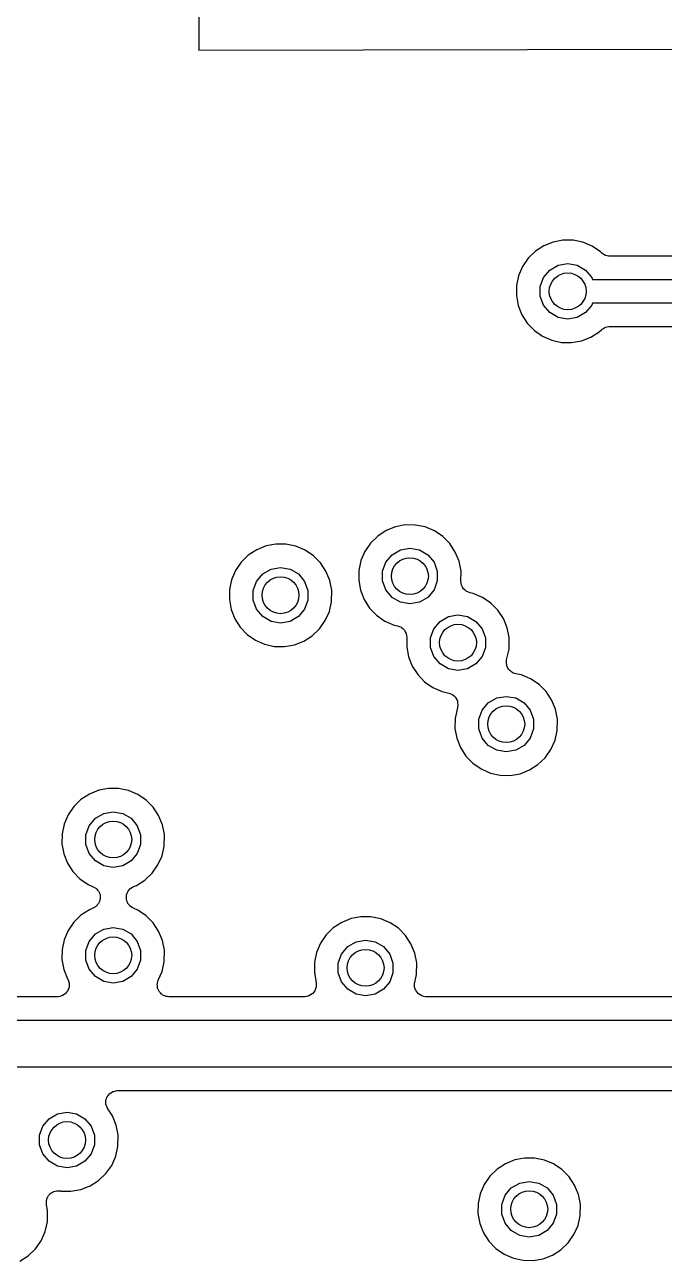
# Model space of a CAD drawing. Extents: x 10 to 287, y -200 to -10.
# Drawn here: x 141.75 to 148.67, y -109.42 to -96.04 of the extents above; entities that cross this region are included whole.
import ezdxf

# ---------------------------------------------------------------- set-up
doc = ezdxf.new("R2010")
doc.units = 0
doc.header["$MEASUREMENT"] = 0
doc.layers.add('BLACK', color=7, linetype='CONTINUOUS')

msp = doc.modelspace()

# ---------------------------------------------------------------- linework, layer by layer
at = {"layer": 'Black'}
for p, q in [((143.637, -81.1733), (143.637, -96.3191)), ((143.637, -96.3191), (150.272, -96.3026)), ((147.278, -98.4943), (147.2, -98.5703)), ((147.369, -98.4348), (147.278, -98.4943)), ((147.469, -98.3942), (147.369, -98.4348)), ((147.576, -98.3738), (147.469, -98.3942)), ((147.685, -98.3746), (147.576, -98.3738)), ((147.791, -98.3964), (147.685, -98.3746)), ((147.891, -98.4385), (147.791, -98.3964)), ((147.981, -98.4992), (147.891, -98.4385)), ((147.2, -98.5703), (147.139, -98.6599)), ((147.524, -98.6452), (147.627, -98.6271)), ((147.627, -98.6271), (147.729, -98.6452)), ((147.991, -98.5094), (147.981, -98.4992)), ((147.996, -98.5128), (147.991, -98.5094)), ((148, -98.5172), (147.996, -98.5128)), ((148.014, -98.5254), (148, -98.5172)), ((148.027, -98.5349), (148.014, -98.5254)), ((148.033, -98.5364), (148.027, -98.5349)), ((148.038, -98.5393), (148.033, -98.5364)), ((148.054, -98.5421), (148.038, -98.5393)), ((148.07, -98.5464), (148.054, -98.5421)), ((148.076, -98.5459), (148.07, -98.5464)), ((148.081, -98.5469), (148.076, -98.5459)), ((149.124, -98.5469), (148.081, -98.5469)), ((147.096, -98.7597), (147.074, -98.8659)), ((147.139, -98.6599), (147.096, -98.7597)), ((147.366, -98.7775), (147.433, -98.6975)), ((147.433, -98.6975), (147.524, -98.6452)), ((147.729, -98.6452), (147.82, -98.6975)), ((147.82, -98.6975), (147.887, -98.7775)), ((147.074, -98.8659), (147.072, -98.9745)), ((147.33, -98.8757), (147.366, -98.7775)), ((147.33, -98.9802), (147.33, -98.8757)), ((147.887, -98.7775), (147.896, -98.8009)), ((147.896, -98.8009), (153.378, -98.8009)), ((147.072, -98.9745), (147.092, -99.0813)), ((147.366, -99.0784), (147.33, -98.9802)), ((147.092, -99.0813), (147.132, -99.1823)), ((147.433, -99.1584), (147.366, -99.0784)), ((147.524, -99.2107), (147.433, -99.1584)), ((147.82, -99.1584), (147.729, -99.2107)), ((147.887, -99.0784), (147.82, -99.1584)), ((147.896, -99.0549), (147.887, -99.0784)), ((153.325, -99.0549), (147.896, -99.0549)), ((147.132, -99.1823), (147.19, -99.2735)), ((147.19, -99.2735), (147.266, -99.3517)), ((147.627, -99.2288), (147.524, -99.2107)), ((147.729, -99.2107), (147.627, -99.2288)), ((147.266, -99.3517), (147.355, -99.4136)), ((147.355, -99.4136), (147.455, -99.4571)), ((147.776, -99.4638), (147.877, -99.4246)), ((147.877, -99.4246), (147.969, -99.3664)), ((147.969, -99.3664), (147.993, -99.344)), ((147.993, -99.344), (147.996, -99.3417)), ((147.996, -99.3417), (147.999, -99.3387)), ((147.999, -99.3387), (148.014, -99.3296)), ((148.014, -99.3296), (148.029, -99.3196)), ((148.029, -99.3196), (148.033, -99.3186)), ((148.033, -99.3186), (148.037, -99.3166)), ((148.037, -99.3166), (148.055, -99.3135)), ((148.055, -99.3135), (148.072, -99.3092)), ((148.072, -99.3092), (148.076, -99.3096)), ((148.076, -99.3096), (148.08, -99.3089)), ((148.08, -99.3089), (149.927, -99.3089)), ((147.455, -99.4571), (147.561, -99.4804)), ((147.561, -99.4804), (147.669, -99.4827)), ((147.669, -99.4827), (147.776, -99.4638)), ((145.662, -101.517), (145.571, -101.576)), ((145.763, -101.476), (145.662, -101.517)), ((145.87, -101.456), (145.763, -101.476)), ((145.978, -101.457), (145.87, -101.456)), ((146.085, -101.478), (145.978, -101.457)), ((146.185, -101.521), (146.085, -101.478)), ((146.275, -101.581), (146.185, -101.521)), ((144.363, -101.683), (144.262, -101.724)), ((144.47, -101.663), (144.363, -101.683)), ((144.578, -101.664), (144.47, -101.663)), ((144.685, -101.686), (144.578, -101.664)), ((144.785, -101.728), (144.685, -101.686)), ((145.494, -101.652), (145.432, -101.742)), ((145.571, -101.576), (145.494, -101.652)), ((146.351, -101.658), (146.275, -101.581)), ((146.411, -101.749), (146.351, -101.658)), ((144.171, -101.784), (144.094, -101.86)), ((144.262, -101.724), (144.171, -101.784)), ((144.875, -101.789), (144.785, -101.728)), ((144.951, -101.866), (144.875, -101.789)), ((145.432, -101.742), (145.39, -101.842)), ((145.659, -101.86), (145.727, -101.78)), ((145.727, -101.78), (145.817, -101.727)), ((145.817, -101.727), (145.92, -101.709)), ((145.92, -101.709), (146.023, -101.727)), ((146.023, -101.727), (146.113, -101.78)), ((146.113, -101.78), (146.181, -101.86)), ((146.453, -101.849), (146.411, -101.749)), ((144.033, -101.949), (143.99, -102.049)), ((144.094, -101.86), (144.033, -101.949)), ((144.327, -101.987), (144.417, -101.935)), ((144.417, -101.935), (144.52, -101.916)), ((144.52, -101.916), (144.623, -101.935)), ((144.623, -101.935), (144.713, -101.987)), ((145.011, -101.956), (144.951, -101.866)), ((145.053, -102.056), (145.011, -101.956)), ((145.367, -101.948), (145.366, -102.057)), ((145.39, -101.842), (145.367, -101.948)), ((145.624, -101.958), (145.659, -101.86)), ((145.624, -102.062), (145.624, -101.958)), ((146.181, -101.86), (146.216, -101.958)), ((146.216, -101.958), (146.216, -102.062)), ((146.474, -101.955), (146.453, -101.849)), ((146.472, -102.066), (146.474, -101.955)), ((143.99, -102.049), (143.967, -102.155)), ((144.224, -102.165), (144.26, -102.067)), ((144.26, -102.067), (144.327, -101.987)), ((144.713, -101.987), (144.781, -102.067)), ((144.781, -102.067), (144.816, -102.165)), ((145.06, -102.092), (145.053, -102.056)), ((145.074, -102.162), (145.06, -102.092)), ((145.06, -102.092), (145.06, -102.092)), ((145.366, -102.057), (145.385, -102.163)), ((145.659, -102.16), (145.624, -102.062)), ((146.216, -102.062), (146.181, -102.16)), ((146.475, -102.087), (146.472, -102.066)), ((146.479, -102.108), (146.475, -102.087)), ((146.479, -102.109), (146.479, -102.108)), ((143.967, -102.155), (143.966, -102.264)), ((144.224, -102.269), (144.224, -102.165)), ((144.816, -102.165), (144.816, -102.269)), ((145.072, -102.288), (145.074, -102.162)), ((145.385, -102.163), (145.425, -102.264)), ((145.727, -102.24), (145.659, -102.16)), ((145.817, -102.293), (145.727, -102.24)), ((146.113, -102.24), (146.023, -102.293)), ((146.181, -102.16), (146.113, -102.24)), ((146.489, -102.128), (146.479, -102.109)), ((146.479, -102.109), (146.479, -102.109)), ((146.499, -102.147), (146.489, -102.128)), ((146.5, -102.147), (146.499, -102.147)), ((146.501, -102.148), (146.5, -102.147)), ((146.517, -102.162), (146.501, -102.148)), ((146.532, -102.176), (146.517, -102.162)), ((146.533, -102.176), (146.532, -102.176)), ((146.534, -102.177), (146.533, -102.176)), ((146.554, -102.184), (146.534, -102.177)), ((146.573, -102.192), (146.554, -102.184)), ((146.605, -102.198), (146.573, -102.192)), ((146.705, -102.241), (146.605, -102.198)), ((146.795, -102.301), (146.705, -102.241)), ((143.966, -102.264), (143.985, -102.371)), ((143.985, -102.371), (144.025, -102.472)), ((144.26, -102.368), (144.224, -102.269)), ((144.327, -102.448), (144.26, -102.368)), ((144.781, -102.368), (144.713, -102.448)), ((144.816, -102.269), (144.781, -102.368)), ((145.048, -102.393), (145.072, -102.288)), ((145.425, -102.264), (145.484, -102.356)), ((145.484, -102.356), (145.559, -102.434)), ((145.92, -102.311), (145.817, -102.293)), ((146.023, -102.293), (145.92, -102.311)), ((146.871, -102.378), (146.795, -102.301)), ((144.025, -102.472), (144.084, -102.563)), ((144.417, -102.5), (144.327, -102.448)), ((144.52, -102.518), (144.417, -102.5)), ((144.623, -102.5), (144.52, -102.518)), ((144.713, -102.448), (144.623, -102.5)), ((144.941, -102.581), (145.004, -102.492)), ((145.004, -102.492), (145.048, -102.393)), ((145.559, -102.434), (145.649, -102.496)), ((145.649, -102.496), (145.748, -102.539)), ((146.179, -102.58), (146.247, -102.5)), ((146.247, -102.5), (146.337, -102.447)), ((146.337, -102.447), (146.44, -102.429)), ((146.44, -102.429), (146.543, -102.447)), ((146.543, -102.447), (146.633, -102.5)), ((146.633, -102.5), (146.701, -102.58)), ((146.931, -102.469), (146.871, -102.378)), ((146.973, -102.569), (146.931, -102.469)), ((144.084, -102.563), (144.159, -102.641)), ((144.159, -102.641), (144.249, -102.703)), ((144.863, -102.656), (144.941, -102.581)), ((145.748, -102.539), (145.787, -102.548)), ((145.787, -102.548), (145.806, -102.556)), ((145.806, -102.556), (145.825, -102.563)), ((145.825, -102.563), (145.826, -102.564)), ((145.826, -102.564), (145.828, -102.565)), ((145.828, -102.565), (145.843, -102.578)), ((145.843, -102.578), (145.858, -102.592)), ((145.858, -102.592), (145.859, -102.593)), ((145.859, -102.593), (145.861, -102.594)), ((145.861, -102.594), (145.87, -102.612)), ((145.87, -102.612), (145.88, -102.63)), ((145.88, -102.63), (145.88, -102.632)), ((145.88, -102.632), (145.881, -102.633)), ((145.881, -102.633), (145.884, -102.654)), ((146.144, -102.678), (146.179, -102.58)), ((146.701, -102.58), (146.736, -102.678)), ((146.994, -102.675), (146.973, -102.569)), ((144.249, -102.703), (144.348, -102.746)), ((144.348, -102.746), (144.454, -102.77)), ((144.454, -102.77), (144.563, -102.772)), ((144.563, -102.772), (144.67, -102.753)), ((144.67, -102.753), (144.771, -102.714)), ((144.771, -102.714), (144.863, -102.656)), ((145.884, -102.654), (145.887, -102.674)), ((145.887, -102.674), (145.886, -102.777)), ((145.886, -102.777), (145.905, -102.883)), ((146.144, -102.782), (146.144, -102.678)), ((146.736, -102.678), (146.736, -102.782)), ((146.992, -102.801), (146.994, -102.675)), ((145.905, -102.883), (145.945, -102.984)), ((146.179, -102.88), (146.144, -102.782)), ((146.247, -102.96), (146.179, -102.88)), ((146.701, -102.88), (146.633, -102.96)), ((146.736, -102.782), (146.701, -102.88)), ((146.966, -102.915), (146.992, -102.801)), ((145.945, -102.984), (146.004, -103.076)), ((146.337, -103.013), (146.247, -102.96)), ((146.44, -103.031), (146.337, -103.013)), ((146.543, -103.013), (146.44, -103.031)), ((146.633, -102.96), (146.543, -103.013)), ((146.963, -102.939), (146.965, -102.927)), ((146.964, -102.949), (146.963, -102.939)), ((146.964, -102.959), (146.964, -102.949)), ((146.967, -102.971), (146.964, -102.959)), ((146.965, -102.927), (146.966, -102.915)), ((146.969, -102.983), (146.967, -102.971)), ((146.974, -102.992), (146.969, -102.983)), ((146.977, -103.001), (146.974, -102.992)), ((146.984, -103.011), (146.977, -103.001)), ((146.99, -103.022), (146.984, -103.011)), ((146.998, -103.028), (146.99, -103.022)), ((147.003, -103.036), (146.998, -103.028)), ((147.014, -103.043), (147.003, -103.036)), ((147.023, -103.051), (147.014, -103.043)), ((146.004, -103.076), (146.079, -103.154)), ((146.079, -103.154), (146.169, -103.216)), ((147.032, -103.055), (147.023, -103.051)), ((147.04, -103.06), (147.032, -103.055)), ((147.053, -103.063), (147.04, -103.06)), ((147.064, -103.067), (147.053, -103.063)), ((147.126, -103.08), (147.064, -103.067)), ((147.226, -103.122), (147.126, -103.08)), ((147.317, -103.183), (147.226, -103.122)), ((146.169, -103.216), (146.268, -103.259)), ((146.268, -103.259), (146.34, -103.275)), ((146.34, -103.275), (146.34, -103.275)), ((146.34, -103.275), (146.341, -103.275)), ((146.341, -103.275), (146.361, -103.284)), ((146.361, -103.284), (146.38, -103.292)), ((146.38, -103.292), (146.381, -103.292)), ((146.381, -103.292), (146.382, -103.293)), ((146.382, -103.293), (146.397, -103.307)), ((146.397, -103.307), (146.413, -103.321)), ((146.859, -103.329), (146.962, -103.311)), ((146.962, -103.311), (147.065, -103.329)), ((147.393, -103.26), (147.317, -103.183)), ((147.453, -103.35), (147.393, -103.26)), ((146.434, -103.431), (146.409, -103.55)), ((146.413, -103.321), (146.413, -103.322)), ((146.413, -103.322), (146.414, -103.323)), ((146.414, -103.323), (146.424, -103.342)), ((146.424, -103.342), (146.433, -103.361)), ((146.433, -103.361), (146.434, -103.361)), ((146.434, -103.361), (146.434, -103.362)), ((146.434, -103.362), (146.436, -103.383)), ((146.439, -103.406), (146.434, -103.427)), ((146.434, -103.427), (146.434, -103.427)), ((146.434, -103.427), (146.434, -103.431)), ((146.436, -103.383), (146.439, -103.404)), ((146.439, -103.404), (146.439, -103.405)), ((146.439, -103.405), (146.439, -103.406)), ((146.701, -103.461), (146.768, -103.381)), ((146.768, -103.381), (146.859, -103.329)), ((147.065, -103.329), (147.155, -103.381)), ((147.155, -103.381), (147.222, -103.461)), ((147.495, -103.451), (147.453, -103.35)), ((146.409, -103.55), (146.407, -103.658)), ((146.666, -103.559), (146.701, -103.461)), ((146.666, -103.664), (146.666, -103.559)), ((147.222, -103.461), (147.258, -103.559)), ((147.258, -103.559), (147.258, -103.664)), ((147.515, -103.557), (147.495, -103.451)), ((147.514, -103.682), (147.515, -103.557)), ((146.407, -103.658), (146.427, -103.765)), ((146.701, -103.762), (146.666, -103.664)), ((147.258, -103.664), (147.222, -103.762)), ((147.49, -103.787), (147.514, -103.682)), ((146.427, -103.765), (146.467, -103.866)), ((146.768, -103.842), (146.701, -103.762)), ((146.859, -103.894), (146.768, -103.842)), ((147.155, -103.842), (147.065, -103.894)), ((147.222, -103.762), (147.155, -103.842)), ((147.446, -103.887), (147.49, -103.787)), ((146.467, -103.866), (146.526, -103.957)), ((146.526, -103.957), (146.601, -104.035)), ((146.962, -103.913), (146.859, -103.894)), ((147.065, -103.894), (146.962, -103.913)), ((147.304, -104.05), (147.383, -103.975)), ((147.383, -103.975), (147.446, -103.887)), ((146.601, -104.035), (146.69, -104.097)), ((146.69, -104.097), (146.79, -104.141)), ((147.111, -104.148), (147.213, -104.108)), ((147.213, -104.108), (147.304, -104.05)), ((146.79, -104.141), (146.896, -104.164)), ((146.896, -104.164), (147.005, -104.166)), ((147.005, -104.166), (147.111, -104.148)), ((142.452, -104.368), (142.361, -104.428)), ((142.553, -104.328), (142.452, -104.368)), ((142.659, -104.307), (142.553, -104.328)), ((142.768, -104.308), (142.659, -104.307)), ((142.874, -104.33), (142.768, -104.308)), ((142.975, -104.372), (142.874, -104.33)), ((143.065, -104.433), (142.975, -104.372)), ((142.284, -104.504), (142.222, -104.593)), ((142.361, -104.428), (142.284, -104.504)), ((143.141, -104.51), (143.065, -104.433)), ((143.201, -104.6), (143.141, -104.51)), ((142.222, -104.593), (142.18, -104.693)), ((142.449, -104.711), (142.517, -104.631)), ((142.517, -104.631), (142.607, -104.579)), ((142.607, -104.579), (142.71, -104.56)), ((142.71, -104.56), (142.813, -104.579)), ((142.813, -104.579), (142.903, -104.631)), ((142.903, -104.631), (142.97, -104.711)), ((143.243, -104.701), (143.201, -104.6)), ((142.18, -104.693), (142.157, -104.799)), ((142.414, -104.809), (142.449, -104.711)), ((142.97, -104.711), (143.006, -104.809)), ((143.263, -104.806), (143.243, -104.701)), ((142.157, -104.799), (142.155, -104.908)), ((142.155, -104.908), (142.175, -105.015)), ((142.414, -104.914), (142.414, -104.809)), ((142.449, -105.012), (142.414, -104.914)), ((143.006, -104.914), (142.97, -105.012)), ((143.006, -104.809), (143.006, -104.914)), ((143.262, -104.932), (143.263, -104.806)), ((142.175, -105.015), (142.215, -105.116)), ((142.517, -105.092), (142.449, -105.012)), ((142.97, -105.012), (142.903, -105.092)), ((143.194, -105.136), (143.238, -105.037)), ((143.238, -105.037), (143.262, -104.932)), ((142.215, -105.116), (142.274, -105.207)), ((142.607, -105.144), (142.517, -105.092)), ((142.71, -105.162), (142.607, -105.144)), ((142.813, -105.144), (142.71, -105.162)), ((142.903, -105.092), (142.813, -105.144)), ((143.131, -105.225), (143.194, -105.136)), ((142.274, -105.207), (142.349, -105.285)), ((142.349, -105.285), (142.438, -105.347)), ((142.961, -105.358), (143.052, -105.3)), ((143.052, -105.3), (143.131, -105.225)), ((142.438, -105.347), (142.493, -105.371)), ((142.493, -105.371), (142.507, -105.38)), ((142.507, -105.38), (142.521, -105.387)), ((142.521, -105.387), (142.525, -105.392)), ((142.525, -105.392), (142.53, -105.395)), ((142.53, -105.395), (142.54, -105.408)), ((142.54, -105.408), (142.55, -105.42)), ((142.55, -105.42), (142.553, -105.426)), ((142.553, -105.426), (142.556, -105.431)), ((142.556, -105.431), (142.561, -105.446)), ((142.561, -105.446), (142.567, -105.461)), ((142.854, -105.46), (142.861, -105.443)), ((142.861, -105.443), (142.866, -105.426)), ((142.866, -105.426), (142.869, -105.423)), ((142.869, -105.423), (142.871, -105.419)), ((142.871, -105.419), (142.883, -105.406)), ((142.883, -105.406), (142.894, -105.392)), ((142.894, -105.392), (142.898, -105.39)), ((142.898, -105.39), (142.901, -105.387)), ((142.901, -105.387), (142.917, -105.378)), ((142.917, -105.378), (142.932, -105.369)), ((142.932, -105.369), (142.961, -105.358)), ((142.522, -105.585), (142.518, -105.59)), ((142.527, -105.582), (142.522, -105.585)), ((142.537, -105.569), (142.527, -105.582)), ((142.548, -105.558), (142.537, -105.569)), ((142.551, -105.552), (142.548, -105.558)), ((142.555, -105.547), (142.551, -105.552)), ((142.56, -105.532), (142.555, -105.547)), ((142.566, -105.517), (142.56, -105.532)), ((142.568, -105.505), (142.566, -105.511)), ((142.566, -105.511), (142.566, -105.517)), ((142.567, -105.461), (142.567, -105.467)), ((142.567, -105.467), (142.569, -105.473)), ((142.569, -105.473), (142.568, -105.489)), ((142.568, -105.489), (142.568, -105.505)), ((142.852, -105.468), (142.854, -105.464)), ((142.853, -105.486), (142.852, -105.468)), ((142.852, -105.504), (142.853, -105.486)), ((142.853, -105.508), (142.852, -105.504)), ((142.853, -105.512), (142.853, -105.508)), ((142.859, -105.529), (142.853, -105.512)), ((142.854, -105.464), (142.854, -105.46)), ((142.865, -105.546), (142.859, -105.529)), ((142.867, -105.549), (142.865, -105.546)), ((142.869, -105.553), (142.867, -105.549)), ((142.881, -105.567), (142.869, -105.553)), ((142.891, -105.581), (142.881, -105.567)), ((142.895, -105.583), (142.891, -105.581)), ((142.898, -105.587), (142.895, -105.583)), ((142.914, -105.595), (142.898, -105.587)), ((142.361, -105.68), (142.284, -105.756)), ((142.452, -105.62), (142.361, -105.68)), ((142.49, -105.605), (142.452, -105.62)), ((142.504, -105.597), (142.49, -105.605)), ((142.518, -105.59), (142.504, -105.597)), ((142.928, -105.605), (142.914, -105.595)), ((142.975, -105.624), (142.928, -105.605)), ((143.065, -105.685), (142.975, -105.624)), ((143.141, -105.762), (143.065, -105.685)), ((145.283, -105.716), (145.182, -105.757)), ((145.39, -105.696), (145.283, -105.716)), ((145.498, -105.697), (145.39, -105.696)), ((145.605, -105.718), (145.498, -105.697)), ((145.705, -105.761), (145.605, -105.718)), ((142.222, -105.846), (142.18, -105.945)), ((142.284, -105.756), (142.222, -105.846)), ((142.517, -105.883), (142.607, -105.831)), ((142.607, -105.831), (142.71, -105.813)), ((142.71, -105.813), (142.813, -105.831)), ((142.813, -105.831), (142.903, -105.883)), ((143.201, -105.852), (143.141, -105.762)), ((143.243, -105.953), (143.201, -105.852)), ((145.091, -105.816), (145.014, -105.892)), ((145.182, -105.757), (145.091, -105.816)), ((145.795, -105.821), (145.705, -105.761)), ((145.871, -105.898), (145.795, -105.821)), ((142.18, -105.945), (142.157, -106.052)), ((142.414, -106.061), (142.449, -105.963)), ((142.449, -105.963), (142.517, -105.883)), ((142.903, -105.883), (142.97, -105.963)), ((142.97, -105.963), (143.006, -106.061)), ((143.263, -106.058), (143.243, -105.953)), ((144.952, -105.982), (144.91, -106.082)), ((145.014, -105.892), (144.952, -105.982)), ((145.247, -106.02), (145.337, -105.967)), ((145.337, -105.967), (145.44, -105.949)), ((145.44, -105.949), (145.543, -105.967)), ((145.543, -105.967), (145.633, -106.02)), ((145.931, -105.989), (145.871, -105.898)), ((145.973, -106.089), (145.931, -105.989)), ((142.157, -106.052), (142.155, -106.16)), ((142.414, -106.166), (142.414, -106.061)), ((143.006, -106.061), (143.006, -106.166)), ((143.262, -106.184), (143.263, -106.058)), ((144.91, -106.082), (144.887, -106.188)), ((145.144, -106.198), (145.179, -106.1)), ((145.179, -106.1), (145.247, -106.02)), ((145.633, -106.02), (145.701, -106.1)), ((145.701, -106.1), (145.736, -106.198)), ((145.994, -106.195), (145.973, -106.089)), ((142.155, -106.16), (142.175, -106.267)), ((142.449, -106.264), (142.414, -106.166)), ((143.006, -106.166), (142.97, -106.264)), ((143.238, -106.289), (143.262, -106.184)), ((144.887, -106.188), (144.886, -106.297)), ((145.144, -106.302), (145.144, -106.198)), ((145.736, -106.198), (145.736, -106.302)), ((145.992, -106.321), (145.994, -106.195)), ((142.175, -106.267), (142.216, -106.37)), ((142.216, -106.37), (142.217, -106.371)), ((142.217, -106.371), (142.224, -106.389)), ((142.224, -106.389), (142.231, -106.407)), ((142.517, -106.344), (142.449, -106.264)), ((142.607, -106.396), (142.517, -106.344)), ((142.903, -106.344), (142.813, -106.396)), ((142.97, -106.264), (142.903, -106.344)), ((143.192, -106.398), (143.196, -106.383)), ((143.196, -106.383), (143.238, -106.289)), ((144.886, -106.297), (144.907, -106.412)), ((145.179, -106.4), (145.144, -106.302)), ((145.736, -106.302), (145.701, -106.4)), ((145.972, -106.407), (145.992, -106.321)), ((142.205, -106.513), (142.193, -106.528)), ((142.217, -106.498), (142.205, -106.513)), ((142.218, -106.496), (142.217, -106.498)), ((142.22, -106.493), (142.218, -106.496)), ((142.226, -106.475), (142.22, -106.493)), ((142.232, -106.457), (142.226, -106.475)), ((142.231, -106.407), (142.231, -106.41)), ((142.231, -106.41), (142.232, -106.413)), ((142.232, -106.413), (142.232, -106.432)), ((142.232, -106.432), (142.233, -106.451)), ((142.233, -106.451), (142.232, -106.454)), ((142.232, -106.454), (142.232, -106.457)), ((142.71, -106.414), (142.607, -106.396)), ((142.813, -106.396), (142.71, -106.414)), ((143.185, -106.426), (143.187, -106.42)), ((143.187, -106.442), (143.185, -106.426)), ((143.187, -106.413), (143.192, -106.398)), ((143.187, -106.42), (143.187, -106.413)), ((143.187, -106.457), (143.187, -106.442)), ((143.189, -106.463), (143.187, -106.457)), ((143.19, -106.47), (143.189, -106.463)), ((143.197, -106.484), (143.19, -106.47)), ((143.202, -106.498), (143.197, -106.484)), ((143.206, -106.504), (143.202, -106.498)), ((143.209, -106.51), (143.206, -106.504)), ((143.22, -106.52), (143.209, -106.51)), ((143.23, -106.532), (143.22, -106.52)), ((144.878, -106.515), (144.864, -106.532)), ((144.892, -106.498), (144.878, -106.515)), ((144.9, -106.477), (144.892, -106.498)), ((144.892, -106.498), (144.892, -106.498)), ((144.892, -106.498), (144.892, -106.498)), ((144.907, -106.457), (144.9, -106.477)), ((144.907, -106.412), (144.907, -106.413)), ((144.907, -106.413), (144.907, -106.413)), ((144.907, -106.413), (144.907, -106.435)), ((144.907, -106.435), (144.907, -106.456)), ((144.907, -106.456), (144.907, -106.457)), ((144.907, -106.457), (144.907, -106.457)), ((145.247, -106.48), (145.179, -106.4)), ((145.337, -106.533), (145.247, -106.48)), ((145.633, -106.48), (145.543, -106.533)), ((145.701, -106.4), (145.633, -106.48)), ((145.97, -106.451), (145.971, -106.432)), ((145.971, -106.454), (145.97, -106.451)), ((145.971, -106.413), (145.972, -106.41)), ((145.971, -106.432), (145.971, -106.413)), ((145.971, -106.457), (145.971, -106.454)), ((145.977, -106.475), (145.971, -106.457)), ((145.972, -106.41), (145.972, -106.407)), ((145.983, -106.493), (145.977, -106.475)), ((145.985, -106.496), (145.983, -106.493)), ((145.986, -106.498), (145.985, -106.496)), ((145.998, -106.513), (145.986, -106.498)), ((146.01, -106.528), (145.998, -106.513)), ((142.107, -106.562), (139.581, -106.562)), ((142.11, -106.561), (142.107, -106.562)), ((142.113, -106.562), (142.11, -106.561)), ((142.132, -106.558), (142.113, -106.562)), ((142.151, -106.554), (142.132, -106.558)), ((142.153, -106.553), (142.151, -106.554)), ((142.156, -106.552), (142.153, -106.553)), ((142.172, -106.542), (142.156, -106.552)), ((142.189, -106.532), (142.172, -106.542)), ((142.191, -106.53), (142.189, -106.532)), ((142.193, -106.528), (142.191, -106.53)), ((143.236, -106.536), (143.23, -106.532)), ((143.241, -106.54), (143.236, -106.536)), ((143.255, -106.547), (143.241, -106.54)), ((143.269, -106.554), (143.255, -106.547)), ((143.275, -106.556), (143.269, -106.554)), ((143.281, -106.558), (143.275, -106.556)), ((143.297, -106.559), (143.281, -106.558)), ((143.312, -106.562), (143.297, -106.559)), ((144.782, -106.562), (143.312, -106.562)), ((144.783, -106.562), (144.782, -106.562)), ((144.782, -106.562), (144.782, -106.562)), ((144.804, -106.558), (144.783, -106.562)), ((144.825, -106.554), (144.804, -106.558)), ((144.826, -106.554), (144.825, -106.554)), ((144.845, -106.543), (144.826, -106.554)), ((144.826, -106.554), (144.826, -106.554)), ((144.863, -106.532), (144.845, -106.543)), ((144.864, -106.532), (144.863, -106.532)), ((144.864, -106.532), (144.864, -106.532)), ((145.44, -106.551), (145.337, -106.533)), ((145.543, -106.533), (145.44, -106.551)), ((146.012, -106.53), (146.01, -106.528)), ((146.014, -106.532), (146.012, -106.53)), ((146.031, -106.542), (146.014, -106.532)), ((146.047, -106.552), (146.031, -106.542)), ((146.05, -106.553), (146.047, -106.552)), ((146.053, -106.554), (146.05, -106.553)), ((146.071, -106.558), (146.053, -106.554)), ((146.09, -106.562), (146.071, -106.558)), ((146.093, -106.561), (146.09, -106.562)), ((146.096, -106.562), (146.093, -106.561)), ((153.057, -106.562), (146.096, -106.562)), ((139.423, -106.816), (153.215, -106.816)), ((153.32, -107.324), (139.318, -107.324)), ((142.69, -107.599), (142.705, -107.589)), ((142.705, -107.589), (142.709, -107.588)), ((142.709, -107.588), (142.713, -107.586)), ((142.713, -107.586), (142.73, -107.583)), ((142.73, -107.583), (142.748, -107.578)), ((142.748, -107.578), (142.752, -107.579)), ((142.752, -107.579), (142.756, -107.578)), ((142.756, -107.578), (153.314, -107.578)), ((142.63, -107.691), (142.631, -107.687)), ((142.631, -107.709), (142.63, -107.691)), ((142.631, -107.683), (142.637, -107.666)), ((142.631, -107.687), (142.631, -107.683)), ((142.631, -107.727), (142.631, -107.709)), ((142.632, -107.731), (142.631, -107.727)), ((142.637, -107.666), (142.642, -107.649)), ((142.642, -107.649), (142.645, -107.645)), ((142.645, -107.645), (142.646, -107.641)), ((142.646, -107.641), (142.658, -107.628)), ((142.658, -107.628), (142.668, -107.613)), ((142.668, -107.613), (142.672, -107.611)), ((142.672, -107.611), (142.674, -107.608)), ((142.674, -107.608), (142.69, -107.599)), ((142.016, -107.882), (142.107, -107.83)), ((142.107, -107.83), (142.21, -107.812)), ((142.21, -107.812), (142.312, -107.83)), ((142.312, -107.83), (142.403, -107.882)), ((142.633, -107.735), (142.632, -107.731)), ((142.64, -107.751), (142.633, -107.735)), ((142.646, -107.768), (142.64, -107.751)), ((142.649, -107.772), (142.646, -107.768)), ((142.65, -107.775), (142.649, -107.772)), ((142.701, -107.851), (142.65, -107.775)), ((142.742, -107.952), (142.701, -107.851)), ((141.913, -108.06), (141.949, -107.962)), ((141.949, -107.962), (142.016, -107.882)), ((142.403, -107.882), (142.47, -107.962)), ((142.47, -107.962), (142.506, -108.06)), ((142.763, -108.057), (142.742, -107.952)), ((141.913, -108.165), (141.913, -108.06)), ((142.506, -108.06), (142.506, -108.165)), ((142.761, -108.183), (142.763, -108.057)), ((141.949, -108.263), (141.913, -108.165)), ((142.016, -108.343), (141.949, -108.263)), ((142.47, -108.263), (142.403, -108.343)), ((142.506, -108.165), (142.47, -108.263)), ((142.737, -108.288), (142.761, -108.183)), ((142.107, -108.395), (142.016, -108.343)), ((142.21, -108.413), (142.107, -108.395)), ((142.312, -108.395), (142.21, -108.413)), ((142.403, -108.343), (142.312, -108.395)), ((142.631, -108.476), (142.693, -108.387)), ((142.693, -108.387), (142.737, -108.288)), ((146.953, -108.369), (146.862, -108.428)), ((147.054, -108.328), (146.953, -108.369)), ((147.16, -108.308), (147.054, -108.328)), ((147.269, -108.309), (147.16, -108.308)), ((147.375, -108.33), (147.269, -108.309)), ((147.475, -108.372), (147.375, -108.33)), ((147.565, -108.433), (147.475, -108.372)), ((142.552, -108.551), (142.631, -108.476)), ((146.785, -108.504), (146.723, -108.594)), ((146.862, -108.428), (146.785, -108.504)), ((147.642, -108.51), (147.565, -108.433)), ((147.702, -108.601), (147.642, -108.51)), ((142.082, -108.667), (142.096, -108.662)), ((142.096, -108.662), (142.103, -108.663)), ((142.103, -108.663), (142.11, -108.661)), ((142.11, -108.661), (142.125, -108.664)), ((142.125, -108.664), (142.14, -108.664)), ((142.14, -108.664), (142.144, -108.665)), ((142.144, -108.665), (142.252, -108.667)), ((142.252, -108.667), (142.359, -108.648)), ((142.359, -108.648), (142.46, -108.609)), ((142.46, -108.609), (142.552, -108.551)), ((146.723, -108.594), (146.68, -108.694)), ((146.95, -108.711), (147.017, -108.631)), ((147.017, -108.631), (147.108, -108.579)), ((147.108, -108.579), (147.211, -108.561)), ((147.211, -108.561), (147.314, -108.579)), ((147.314, -108.579), (147.404, -108.631)), ((147.404, -108.631), (147.471, -108.711)), ((147.743, -108.701), (147.702, -108.601)), ((141.986, -108.783), (141.988, -108.776)), ((141.988, -108.798), (141.986, -108.783)), ((141.988, -108.769), (141.992, -108.755)), ((141.988, -108.776), (141.988, -108.769)), ((141.988, -108.813), (141.988, -108.798)), ((141.992, -108.755), (141.996, -108.74)), ((141.996, -108.74), (141.999, -108.734)), ((141.999, -108.734), (142.002, -108.727)), ((142.002, -108.727), (142.011, -108.715)), ((142.011, -108.715), (142.019, -108.703)), ((142.019, -108.703), (142.025, -108.698)), ((142.025, -108.698), (142.029, -108.693)), ((142.029, -108.693), (142.042, -108.685)), ((142.042, -108.685), (142.054, -108.676)), ((142.054, -108.676), (142.061, -108.674)), ((142.061, -108.674), (142.067, -108.67)), ((142.067, -108.67), (142.082, -108.667)), ((146.68, -108.694), (146.658, -108.8)), ((146.914, -108.81), (146.95, -108.711)), ((147.471, -108.711), (147.507, -108.81)), ((147.764, -108.807), (147.743, -108.701)), ((142, -108.873), (141.988, -108.813)), ((141.999, -108.999), (142, -108.917)), ((142, -108.917), (142, -108.873)), ((142, -108.917), (142, -108.917)), ((146.658, -108.8), (146.656, -108.908)), ((146.656, -108.908), (146.676, -109.015)), ((146.914, -108.914), (146.914, -108.81)), ((146.95, -109.012), (146.914, -108.914)), ((147.507, -108.914), (147.471, -109.012)), ((147.507, -108.81), (147.507, -108.914)), ((147.739, -109.037), (147.763, -108.932)), ((147.763, -108.932), (147.764, -108.807)), ((141.975, -109.104), (141.999, -108.999)), ((146.676, -109.015), (146.716, -109.116)), ((147.017, -109.092), (146.95, -109.012)), ((147.471, -109.012), (147.404, -109.092)), ((147.695, -109.137), (147.739, -109.037)), ((141.93, -109.203), (141.975, -109.104)), ((146.716, -109.116), (146.775, -109.207)), ((147.108, -109.145), (147.017, -109.092)), ((147.211, -109.163), (147.108, -109.145)), ((147.314, -109.145), (147.211, -109.163)), ((147.404, -109.092), (147.314, -109.145)), ((147.632, -109.225), (147.695, -109.137)), ((141.789, -109.366), (141.868, -109.291)), ((141.868, -109.291), (141.93, -109.203)), ((146.775, -109.207), (146.85, -109.286)), ((146.85, -109.286), (146.939, -109.348)), ((147.462, -109.358), (147.553, -109.3)), ((147.553, -109.3), (147.632, -109.225)), ((141.698, -109.425), (141.789, -109.366)), ((146.939, -109.348), (147.039, -109.391)), ((147.039, -109.391), (147.145, -109.414)), ((147.145, -109.414), (147.253, -109.417)), ((147.253, -109.417), (147.36, -109.398)), ((147.36, -109.398), (147.462, -109.358))]:
    msp.add_line(p, q, dxfattribs=at)
for centre in [(147.627, -98.9279), (145.92, -102.01), (144.52, -102.217), (146.44, -102.73), (146.962, -103.612), (142.71, -104.861), (142.71, -106.114), (145.44, -106.25), (142.21, -108.113), (147.211, -108.862)]:
    msp.add_circle(centre, 0.1994, dxfattribs=at)

doc.saveas('drawing.dxf')
